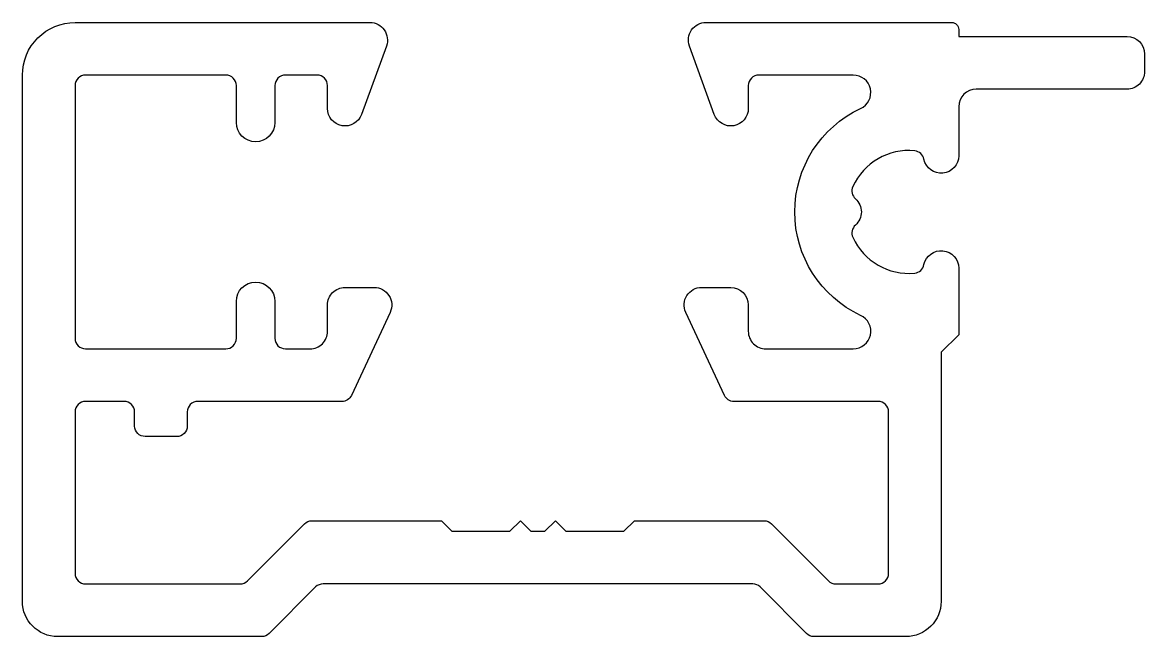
# Model space of a CAD drawing. Extents: x 12159.5 to 12191.5, y 121.7 to 139.2.
import ezdxf

# ---------------------------------------------------------------- set-up
doc = ezdxf.new("R2010")
doc.units = 0
doc.layers.get('0').update_dxf_attribs({"linetype": 'CONTINUOUS'})

msp = doc.modelspace()

# ---------------------------------------------------------------- linework, layer by layer
msp.add_lwpolyline([(12191.469, 138.257), (12191.469, 137.757, -0.414214), (12190.969, 137.257), (12186.669, 137.257, 0.414213), (12186.169, 136.757), (12186.169, 135.36, -0.90464), (12185.179, 135.26, 0.329539), (12184.914, 135.499, 0.320861), (12183.151, 134.481, 0.329539), (12183.225, 134.132, -0.450835), (12183.225, 133.383, 0.329539), (12183.151, 133.034, 0.320861), (12184.914, 132.016, 0.329539), (12185.179, 132.255, -0.904641), (12186.169, 132.155), (12186.169, 130.257), (12185.669, 129.757), (12185.669, 122.657, -0.414214), (12184.669, 121.657), (12182.043, 121.657, -0.198912), (12181.831, 121.745), (12180.507, 123.07, 0.198912), (12180.295, 123.157), (12168.043, 123.157, 0.198912), (12167.831, 123.07), (12166.507, 121.745, -0.198913), (12166.295, 121.657), (12160.469, 121.657, -0.414214), (12159.469, 122.657), (12159.469, 137.657, -0.414214), (12160.969, 139.157), (12169.379, 139.157, -0.520567), (12169.849, 138.486), (12169.139, 136.536, -0.8391), (12168.169, 136.707), (12168.169, 137.357, 0.414212), (12167.869, 137.657), (12166.969, 137.657, 0.414214), (12166.669, 137.357), (12166.669, 136.307, -1), (12165.569, 136.307), (12165.569, 137.357, 0.414213), (12165.269, 137.657), (12161.269, 137.657, 0.414215), (12160.969, 137.357), (12160.969, 130.157, 0.414213), (12161.269, 129.857), (12165.269, 129.857, 0.414214), (12165.569, 130.157), (12165.569, 131.207, -1), (12166.669, 131.207), (12166.669, 130.157, 0.414213), (12166.969, 129.857), (12167.669, 129.857, 0.414214), (12168.169, 130.357), (12168.169, 131.107, -0.414214), (12168.669, 131.607), (12169.5, 131.607, -0.548619), (12169.953, 130.896), (12168.85, 128.531, -0.291473), (12168.578, 128.357), (12164.469, 128.357, 0.414214), (12164.169, 128.057), (12164.169, 127.657, -0.414214), (12163.869, 127.357), (12162.969, 127.357, -0.414213), (12162.669, 127.657), (12162.669, 128.057, 0.414214), (12162.369, 128.357), (12161.269, 128.357, 0.414214), (12160.969, 128.057), (12160.969, 123.457, 0.414213), (12161.269, 123.157), (12165.674, 123.157, 0.198912), (12165.886, 123.245), (12167.51, 124.87, -0.198912), (12167.722, 124.957), (12171.419, 124.957), (12171.719, 124.657), (12173.369, 124.657), (12173.669, 124.957), (12173.969, 124.657), (12174.369, 124.657), (12174.669, 124.957), (12174.969, 124.657), (12176.619, 124.657), (12176.919, 124.957), (12180.616, 124.957, -0.198912), (12180.828, 124.87), (12182.453, 123.245, 0.198912), (12182.665, 123.157), (12183.869, 123.157, 0.414214), (12184.169, 123.457), (12184.169, 128.057, 0.414213), (12183.869, 128.357), (12179.76, 128.357, -0.291474), (12179.488, 128.531), (12178.385, 130.896, -0.548619), (12178.838, 131.607), (12179.669, 131.607, -0.414213), (12180.169, 131.107), (12180.169, 130.357, 0.414214), (12180.669, 129.857), (12183.162, 129.857, 0.802934), (12183.373, 130.811, -0.637668), (12183.373, 136.704, 0.802934), (12183.162, 137.657), (12180.469, 137.657, 0.414215), (12180.169, 137.357), (12180.169, 136.707, -0.8391), (12179.199, 136.536), (12178.49, 138.486, -0.520567), (12178.959, 139.157), (12185.969, 139.157, -0.414214), (12186.169, 138.957), (12186.169, 138.757), (12190.969, 138.757, -0.414213), (12191.469, 138.257, -0.847531)], format="xyb")

doc.saveas('drawing.dxf')
